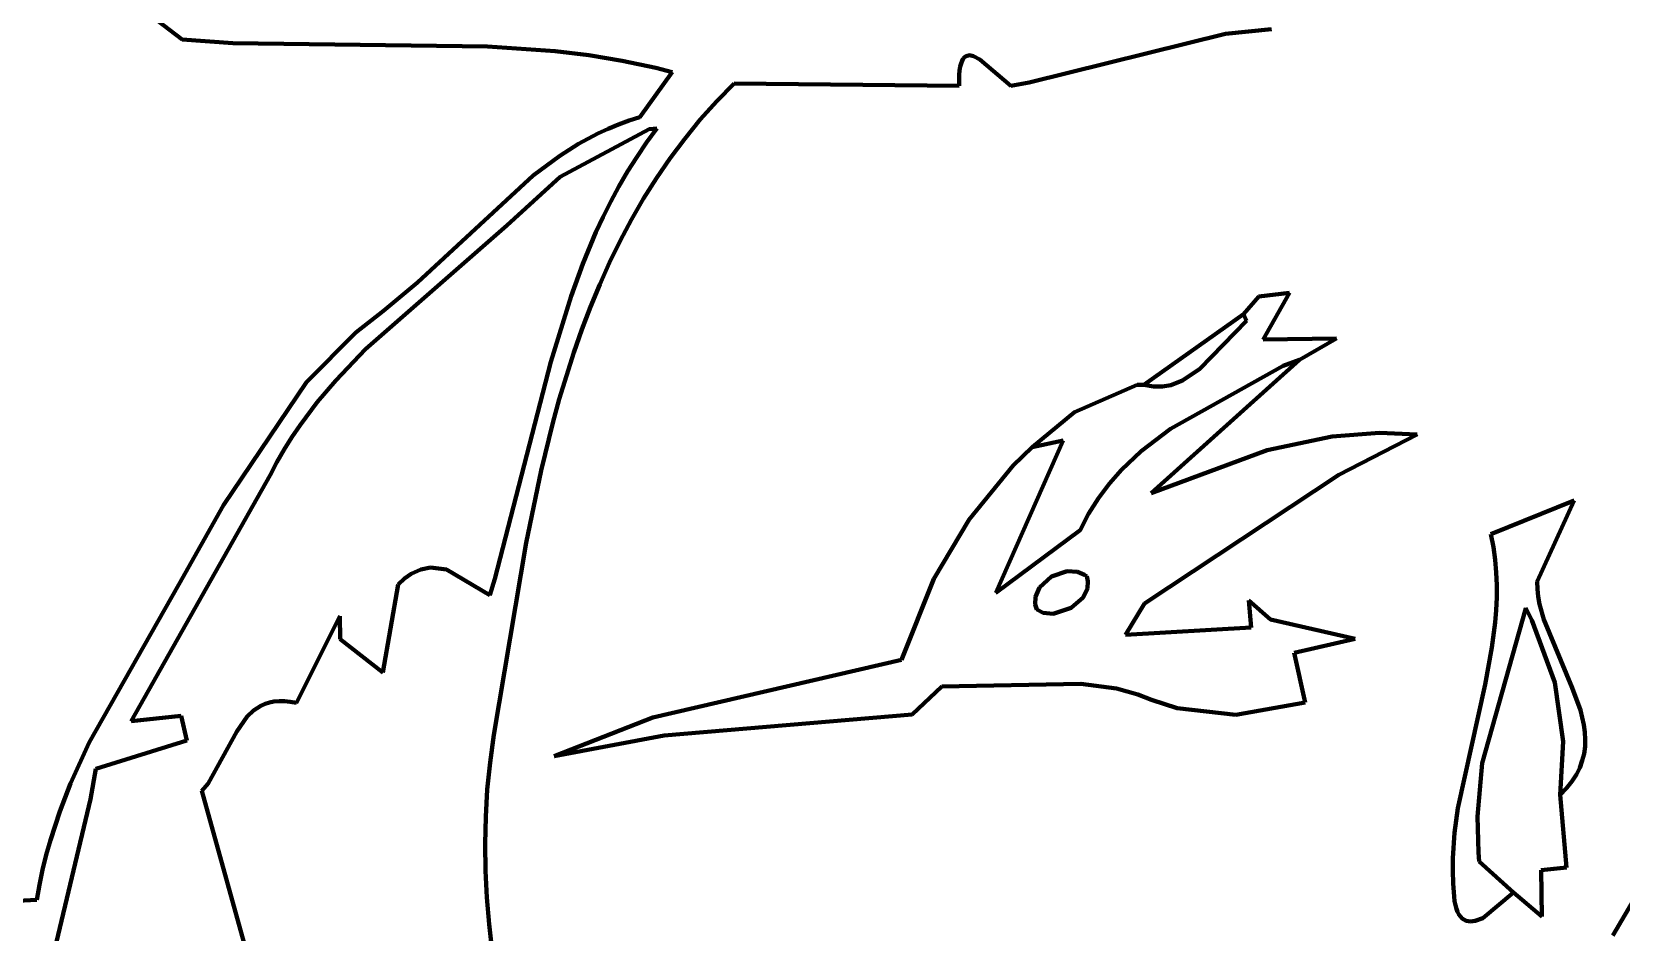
# Model space of a CAD drawing. Header units: millimetres. Extents: x 0 to 8.5, y 0 to 13.2.
# Drawn here: x 1.891 to 2.991, y 2.308 to 2.931 of the extents above; entities that cross this region are included whole.
import ezdxf

# ---------------------------------------------------------------- set-up
doc = ezdxf.new("R2010")
doc.units = ezdxf.units.MM
for name, color, linetype, lineweight in [('color#060606ff', 7, 'CONTINUOUS', 100), ('color#5c5c5cff', 7, 'CONTINUOUS', 100), ('color#aeaeaeff', 7, 'CONTINUOUS', 100), ('color#ffffffff', 7, 'CONTINUOUS', 100)]:
    doc.layers.add(name, color=color, linetype=linetype, lineweight=lineweight)

msp = doc.modelspace()

# ---------------------------------------------------------------- linework, layer by layer
at = {"layer": 'color#060606ff'}
for p, q in [((1.9949, 2.9256), (1.9686, 2.9457)), ((2.03, 2.9231), (1.9949, 2.9256)), ((2.7169, 2.9296), (2.5809, 2.8959)), ((2.7486, 2.9327), (2.7169, 2.9296)), ((2.2062, 2.9208), (2.03, 2.9231)), ((2.253, 2.9176), (2.2062, 2.9208)), ((2.2763, 2.9148), (2.253, 2.9176)), ((2.2995, 2.911), (2.2763, 2.9148)), ((2.5397, 2.9147), (2.5374, 2.9142)), ((2.5424, 2.9141), (2.5397, 2.9147)), ((2.3226, 2.9061), (2.2995, 2.911)), ((2.3341, 2.9031), (2.3226, 2.9061)), ((2.5329, 2.9043), (2.5326, 2.9012)), ((2.5333, 2.9069), (2.5329, 2.9043)), ((2.5339, 2.9091), (2.5333, 2.9069)), ((2.5346, 2.911), (2.5339, 2.9091)), ((2.5354, 2.9124), (2.5346, 2.911)), ((2.5363, 2.9134), (2.5354, 2.9124)), ((2.5374, 2.9142), (2.5363, 2.9134)), ((2.5469, 2.9117), (2.5424, 2.9141)), ((2.5684, 2.8936), (2.5469, 2.9117)), ((2.3117, 2.8718), (2.3341, 2.9031)), ((2.3769, 2.8953), (2.3648, 2.8829)), ((2.5326, 2.8935), (2.3769, 2.8953)), ((2.5326, 2.9012), (2.5325, 2.8976)), ((2.5325, 2.8976), (2.5326, 2.8935)), ((2.5809, 2.8959), (2.5684, 2.8936)), ((2.3648, 2.8829), (2.3534, 2.8702)), ((2.3042, 2.8695), (2.3117, 2.8718)), ((2.318, 2.8635), (2.2565, 2.8307)), ((2.2691, 2.8534), (2.2826, 2.8607)), ((2.2826, 2.8607), (2.2896, 2.8639)), ((2.2896, 2.8639), (2.2968, 2.8669)), ((2.2968, 2.8669), (2.3042, 2.8695)), ((2.3162, 2.8543), (2.3234, 2.864)), ((2.3234, 2.864), (2.318, 2.8635)), ((2.3534, 2.8702), (2.3427, 2.857)), ((2.2562, 2.8452), (2.2691, 2.8534)), ((2.3095, 2.8443), (2.3162, 2.8543)), ((2.3427, 2.857), (2.3326, 2.8435)), ((2.2378, 2.8314), (2.2562, 2.8452)), ((2.3031, 2.8342), (2.3095, 2.8443)), ((2.3326, 2.8435), (2.3231, 2.8296)), ((2.1579, 2.7574), (2.2378, 2.8314)), ((2.2565, 2.8307), (2.2197, 2.797)), ((2.2971, 2.8239), (2.3031, 2.8342)), ((2.3231, 2.8296), (2.3142, 2.8155)), ((2.2915, 2.8135), (2.2971, 2.8239)), ((2.3142, 2.8155), (2.3059, 2.801)), ((2.2862, 2.8029), (2.2915, 2.8135)), ((2.2197, 2.797), (2.1217, 2.7113)), ((2.2812, 2.7922), (2.2862, 2.8029)), ((2.3059, 2.801), (2.298, 2.7862)), ((2.2721, 2.7703), (2.2812, 2.7922)), ((2.298, 2.7862), (2.2907, 2.7712)), ((2.264, 2.7481), (2.2721, 2.7703)), ((2.2907, 2.7712), (2.2839, 2.756)), ((2.1342, 2.7379), (2.1579, 2.7574)), ((2.2839, 2.756), (2.2775, 2.7405)), ((2.2501, 2.7026), (2.264, 2.7481)), ((2.2775, 2.7405), (2.2715, 2.7248)), ((2.1151, 2.7228), (2.1342, 2.7379)), ((2.6603, 2.6865), (2.7293, 2.7356)), ((2.7313, 2.7309), (2.6991, 2.6978)), ((2.7293, 2.7356), (2.7313, 2.7309)), ((2.0811, 2.6885), (2.1151, 2.7228)), ((2.2715, 2.7248), (2.266, 2.7089)), ((2.1217, 2.7113), (2.1012, 2.6896)), ((2.266, 2.7089), (2.2608, 2.6929)), ((2.2113, 2.5524), (2.2501, 2.7026)), ((2.7681, 2.704), (2.6655, 2.6116)), ((2.6787, 2.6562), (2.7567, 2.6997)), ((2.6991, 2.6978), (2.687, 2.6895)), ((2.7567, 2.6997), (2.7681, 2.704)), ((2.0235, 2.6032), (2.0811, 2.6885)), ((2.1012, 2.6896), (2.0884, 2.6745)), ((2.2608, 2.6929), (2.2559, 2.6767)), ((2.667, 2.6854), (2.6603, 2.6865)), ((2.6732, 2.6854), (2.667, 2.6854)), ((2.679, 2.6864), (2.6732, 2.6854)), ((2.687, 2.6895), (2.679, 2.6864)), ((2.0884, 2.6745), (2.0765, 2.6586)), ((2.2559, 2.6767), (2.2514, 2.6604)), ((2.0765, 2.6586), (2.0709, 2.6503)), ((2.2514, 2.6604), (2.2433, 2.6274)), ((2.6585, 2.6407), (2.6787, 2.6562)), ((2.7456, 2.6415), (2.7906, 2.6508)), ((2.7906, 2.6508), (2.8233, 2.6533)), ((2.8495, 2.6523), (2.7952, 2.6244)), ((2.8233, 2.6533), (2.8495, 2.6523)), ((2.0656, 2.6418), (2.0605, 2.6331)), ((2.0709, 2.6503), (2.0656, 2.6418)), ((2.6046, 2.648), (2.5579, 2.5426)), ((2.57, 2.6307), (2.583, 2.6434)), ((2.583, 2.6434), (2.6046, 2.648)), ((2.6448, 2.6277), (2.6585, 2.6407)), ((2.6655, 2.6116), (2.7456, 2.6415)), ((2.0605, 2.6331), (2.0558, 2.6241)), ((2.5395, 2.5935), (2.57, 2.6307)), ((2.0558, 2.6241), (1.9597, 2.4538)), ((2.2433, 2.6274), (2.2329, 2.5773)), ((2.6289, 2.6082), (2.6365, 2.6182)), ((2.6365, 2.6182), (2.6448, 2.6277)), ((2.7952, 2.6244), (2.6608, 2.5352)), ((2.6221, 2.5974), (2.6289, 2.6082)), ((1.9926, 2.5485), (2.0235, 2.6032)), ((2.6163, 2.5859), (2.6221, 2.5974)), ((2.515, 2.5524), (2.5395, 2.5935)), ((2.5579, 2.5426), (2.6163, 2.5859)), ((2.2329, 2.5773), (2.2107, 2.4443)), ((2.1443, 2.5485), (2.1489, 2.5526)), ((2.1489, 2.5526), (2.1535, 2.5558)), ((2.1535, 2.5558), (2.1602, 2.5588)), ((2.1602, 2.5588), (2.1669, 2.5601)), ((2.1669, 2.5601), (2.1779, 2.5588)), ((2.1779, 2.5588), (2.2078, 2.5411)), ((2.2078, 2.5411), (2.2113, 2.5524)), ((2.4927, 2.4963), (2.515, 2.5524)), ((2.5964, 2.5539), (2.5882, 2.5464)), ((2.6072, 2.5576), (2.5964, 2.5539)), ((2.6144, 2.5572), (2.6072, 2.5576)), ((2.6193, 2.5552), (2.6144, 2.5572)), ((2.6208, 2.5542), (2.6193, 2.5552)), ((2.6217, 2.5507), (2.6208, 2.5542)), ((1.9306, 2.4391), (1.9926, 2.5485)), ((2.1337, 2.4874), (2.1443, 2.5485)), ((2.5882, 2.5464), (2.5853, 2.5399)), ((2.6184, 2.5395), (2.6214, 2.5457)), ((2.6214, 2.5457), (2.6217, 2.5507)), ((2.5853, 2.5399), (2.5852, 2.5346)), ((2.5852, 2.5346), (2.5862, 2.531)), ((2.5862, 2.531), (2.5907, 2.5288)), ((2.5977, 2.5281), (2.6101, 2.5322)), ((2.6101, 2.5322), (2.6184, 2.5395)), ((2.6608, 2.5352), (2.6476, 2.5136)), ((2.7347, 2.5186), (2.7329, 2.5374)), ((2.7329, 2.5374), (2.748, 2.5242)), ((2.8944, 2.4248), (2.9246, 2.532)), ((2.9246, 2.532), (2.9289, 2.5237)), ((2.0741, 2.4664), (2.1041, 2.5264)), ((2.1041, 2.5264), (2.1042, 2.5106)), ((2.5907, 2.5288), (2.5977, 2.5281)), ((2.6476, 2.5136), (2.7347, 2.5186)), ((2.748, 2.5242), (2.8065, 2.5108)), ((2.9289, 2.5237), (2.9447, 2.4805)), ((2.1042, 2.5106), (2.1337, 2.4874)), ((2.8065, 2.5108), (2.7644, 2.5012)), ((2.7644, 2.5012), (2.7719, 2.4668)), ((2.3206, 2.4564), (2.4927, 2.4963)), ((2.5205, 2.4777), (2.5, 2.4584)), ((2.6167, 2.4796), (2.5205, 2.4777)), ((2.6415, 2.4763), (2.6167, 2.4796)), ((2.6561, 2.4723), (2.6415, 2.4763)), ((2.9447, 2.4805), (2.9505, 2.4397)), ((2.0444, 2.4612), (2.0495, 2.4645)), ((2.0495, 2.4645), (2.0523, 2.4657)), ((2.0523, 2.4657), (2.0553, 2.4667)), ((2.0553, 2.4667), (2.0585, 2.4673)), ((2.0585, 2.4673), (2.062, 2.4676)), ((2.062, 2.4676), (2.0658, 2.4676)), ((2.0658, 2.4676), (2.0698, 2.4672)), ((2.0698, 2.4672), (2.0741, 2.4664)), ((2.6656, 2.4685), (2.6561, 2.4723)), ((2.6835, 2.4627), (2.6656, 2.4685)), ((2.7719, 2.4668), (2.7241, 2.4582)), ((1.9597, 2.4538), (1.9942, 2.4575)), ((1.9942, 2.4575), (1.9983, 2.4404)), ((2.0327, 2.4467), (2.04, 2.4571)), ((2.04, 2.4571), (2.0444, 2.4612)), ((2.2523, 2.4295), (2.3206, 2.4564)), ((2.5, 2.4584), (2.3285, 2.4438)), ((2.7241, 2.4582), (2.6835, 2.4627)), ((2.0129, 2.4106), (2.0327, 2.4467)), ((2.2107, 2.4443), (2.208, 2.4253)), ((2.3285, 2.4438), (2.2523, 2.4295)), ((1.9177, 2.4107), (1.9306, 2.4391)), ((1.9983, 2.4404), (1.9352, 2.4207)), ((2.9505, 2.4397), (2.9483, 2.4028)), ((1.9352, 2.4207), (1.9315, 2.3997)), ((2.208, 2.4253), (2.2061, 2.4064)), ((2.8911, 2.3878), (2.8944, 2.4248)), ((1.9103, 2.3912), (1.9177, 2.4107)), ((2.0086, 2.4056), (2.0129, 2.4106)), ((1.9315, 2.3997), (1.9069, 2.2962)), ((2.0783, 2.1536), (2.0086, 2.4056)), ((2.2061, 2.4064), (2.205, 2.3876)), ((2.9483, 2.4028), (2.9527, 2.3526)), ((1.9038, 2.3714), (1.9103, 2.3912)), ((2.205, 2.3876), (2.2046, 2.3689)), ((2.8918, 2.3629), (2.8911, 2.3878)), ((1.9009, 2.3612), (1.9038, 2.3714)), ((2.2046, 2.3689), (2.2049, 2.3503)), ((2.9848, 2.3054), (3.0216, 2.3684)), ((1.8984, 2.351), (1.9009, 2.3612)), ((2.8924, 2.3566), (2.8918, 2.3629)), ((2.9162, 2.3352), (2.8924, 2.3566)), ((1.8962, 2.3406), (1.8984, 2.351)), ((2.2049, 2.3503), (2.2058, 2.3317)), ((2.9527, 2.3526), (2.9352, 2.3507)), ((2.9352, 2.3507), (2.9357, 2.3186)), ((1.8944, 2.3301), (1.8962, 2.3406)), ((2.2058, 2.3317), (2.2074, 2.3132)), ((2.9357, 2.3186), (2.9162, 2.3352)), ((1.8603, 2.3284), (1.8944, 2.3301)), ((2.2074, 2.3132), (2.2094, 2.2947))]:
    msp.add_line(p, q, dxfattribs=at)
at = {"layer": 'color#5c5c5cff'}
for p, q in [((2.5882, 2.5464), (2.5964, 2.5539)), ((2.5964, 2.5539), (2.6072, 2.5576)), ((2.6072, 2.5576), (2.6144, 2.5572)), ((2.6144, 2.5572), (2.6193, 2.5552)), ((2.6193, 2.5552), (2.6208, 2.5542)), ((2.6208, 2.5542), (2.6217, 2.5507)), ((2.5853, 2.5399), (2.5882, 2.5464)), ((2.6214, 2.5457), (2.6184, 2.5395)), ((2.6217, 2.5507), (2.6214, 2.5457)), ((2.5852, 2.5346), (2.5853, 2.5399)), ((2.5862, 2.531), (2.5852, 2.5346)), ((2.5907, 2.5288), (2.5862, 2.531)), ((2.6101, 2.5322), (2.5977, 2.5281)), ((2.6184, 2.5395), (2.6101, 2.5322)), ((2.5977, 2.5281), (2.5907, 2.5288))]:
    msp.add_line(p, q, dxfattribs=at)
at = {"layer": 'color#aeaeaeff'}
for p, q in [((2.7398, 2.7478), (2.7611, 2.7504)), ((2.7611, 2.7504), (2.743, 2.718)), ((2.7293, 2.7356), (2.7398, 2.7478)), ((2.6991, 2.6978), (2.7313, 2.7309)), ((2.7313, 2.7309), (2.7293, 2.7356)), ((2.743, 2.718), (2.7936, 2.7186)), ((2.7936, 2.7186), (2.7681, 2.704)), ((2.7567, 2.6997), (2.6787, 2.6562)), ((2.687, 2.6895), (2.6991, 2.6978)), ((2.7681, 2.704), (2.7567, 2.6997)), ((2.6124, 2.6678), (2.6558, 2.6865)), ((2.6558, 2.6865), (2.6603, 2.6865)), ((2.6603, 2.6865), (2.667, 2.6854)), ((2.667, 2.6854), (2.6732, 2.6854)), ((2.6732, 2.6854), (2.679, 2.6864)), ((2.679, 2.6864), (2.687, 2.6895)), ((2.583, 2.6434), (2.6124, 2.6678)), ((2.6787, 2.6562), (2.6585, 2.6407)), ((2.5579, 2.5426), (2.6046, 2.648)), ((2.6046, 2.648), (2.583, 2.6434)), ((2.6585, 2.6407), (2.6448, 2.6277)), ((2.6365, 2.6182), (2.6289, 2.6082)), ((2.6448, 2.6277), (2.6365, 2.6182)), ((2.6289, 2.6082), (2.6221, 2.5974)), ((2.9005, 2.5832), (2.9581, 2.6066)), ((2.9581, 2.6066), (2.9324, 2.5505)), ((2.6221, 2.5974), (2.6163, 2.5859)), ((2.6163, 2.5859), (2.5579, 2.5426)), ((2.9022, 2.5743), (2.9005, 2.5832)), ((2.9034, 2.5655), (2.9022, 2.5743)), ((2.9042, 2.5567), (2.9034, 2.5655)), ((2.9045, 2.548), (2.9042, 2.5567)), ((2.9045, 2.5393), (2.9045, 2.548)), ((2.9324, 2.5505), (2.9326, 2.5452)), ((2.9326, 2.5452), (2.9332, 2.54)), ((2.9246, 2.532), (2.8944, 2.4248)), ((2.9034, 2.522), (2.9041, 2.5306)), ((2.9041, 2.5306), (2.9045, 2.5393)), ((2.9289, 2.5237), (2.9246, 2.532)), ((2.9332, 2.54), (2.9342, 2.5347)), ((2.9342, 2.5347), (2.937, 2.5241)), ((2.9012, 2.5048), (2.9034, 2.522)), ((2.9447, 2.4805), (2.9289, 2.5237)), ((2.937, 2.5241), (2.9568, 2.4768)), ((2.8964, 2.4791), (2.9012, 2.5048)), ((2.8776, 2.3936), (2.8964, 2.4791)), ((2.9505, 2.4397), (2.9447, 2.4805)), ((2.9568, 2.4768), (2.9624, 2.4614)), ((2.9624, 2.4614), (2.9637, 2.4563)), ((2.9637, 2.4563), (2.9648, 2.4512)), ((2.9648, 2.4512), (2.9654, 2.4462)), ((2.9654, 2.4462), (2.9657, 2.4412)), ((2.9483, 2.4028), (2.9505, 2.4397)), ((2.9649, 2.4313), (2.9637, 2.4265)), ((2.9656, 2.4363), (2.9649, 2.4313)), ((2.9657, 2.4412), (2.9656, 2.4363)), ((2.8944, 2.4248), (2.8911, 2.3878)), ((2.9619, 2.4216), (2.9596, 2.4169)), ((2.9637, 2.4265), (2.9619, 2.4216)), ((2.9565, 2.4121), (2.9528, 2.4074)), ((2.9596, 2.4169), (2.9565, 2.4121)), ((2.9528, 2.4074), (2.9483, 2.4028)), ((2.8754, 2.3764), (2.8776, 2.3936)), ((2.8911, 2.3878), (2.8918, 2.3629)), ((2.8742, 2.359), (2.8754, 2.3764)), ((2.8741, 2.3502), (2.8742, 2.359)), ((2.8918, 2.3629), (2.8924, 2.3566)), ((2.8924, 2.3566), (2.9162, 2.3352)), ((2.8744, 2.3414), (2.8741, 2.3502)), ((2.8751, 2.3325), (2.8744, 2.3414)), ((2.8754, 2.3293), (2.8751, 2.3325)), ((2.9162, 2.3352), (2.8948, 2.3175)), ((2.876, 2.3264), (2.8754, 2.3293)), ((2.8766, 2.3239), (2.876, 2.3264)), ((2.8774, 2.3218), (2.8766, 2.3239)), ((2.8784, 2.32), (2.8774, 2.3218)), ((2.8795, 2.3185), (2.8784, 2.32)), ((2.8807, 2.3173), (2.8795, 2.3185)), ((2.8833, 2.3157), (2.8807, 2.3173)), ((2.8863, 2.3152), (2.8833, 2.3157)), ((2.8896, 2.3155), (2.8863, 2.3152)), ((2.8948, 2.3175), (2.8896, 2.3155))]:
    msp.add_line(p, q, dxfattribs=at)
at = {"layer": 'color#ffffffff'}
for p, q in [((1.9686, 2.9457), (1.9949, 2.9256)), ((1.9949, 2.9256), (2.03, 2.9231)), ((2.5809, 2.8959), (2.7169, 2.9296)), ((2.7169, 2.9296), (2.7486, 2.9327)), ((2.03, 2.9231), (2.2062, 2.9208)), ((2.2062, 2.9208), (2.253, 2.9176)), ((2.253, 2.9176), (2.2763, 2.9148)), ((2.2763, 2.9148), (2.2995, 2.911)), ((2.5374, 2.9142), (2.5397, 2.9147)), ((2.5397, 2.9147), (2.5424, 2.9141)), ((2.2995, 2.911), (2.3226, 2.9061)), ((2.3226, 2.9061), (2.3341, 2.9031)), ((2.5326, 2.9012), (2.5329, 2.9043)), ((2.5329, 2.9043), (2.5333, 2.9069)), ((2.5333, 2.9069), (2.5339, 2.9091)), ((2.5339, 2.9091), (2.5346, 2.911)), ((2.5346, 2.911), (2.5354, 2.9124)), ((2.5354, 2.9124), (2.5363, 2.9134)), ((2.5363, 2.9134), (2.5374, 2.9142)), ((2.5424, 2.9141), (2.5469, 2.9117)), ((2.5469, 2.9117), (2.5684, 2.8936)), ((2.3341, 2.9031), (2.3117, 2.8718)), ((2.3648, 2.8829), (2.3769, 2.8953)), ((2.3769, 2.8953), (2.5326, 2.8935)), ((2.5325, 2.8976), (2.5326, 2.9012)), ((2.5326, 2.8935), (2.5325, 2.8976)), ((2.5684, 2.8936), (2.5809, 2.8959)), ((2.3534, 2.8702), (2.3648, 2.8829)), ((2.3117, 2.8718), (2.3042, 2.8695)), ((2.2565, 2.8307), (2.318, 2.8635)), ((2.2826, 2.8607), (2.2691, 2.8534)), ((2.2896, 2.8639), (2.2826, 2.8607)), ((2.2968, 2.8669), (2.2896, 2.8639)), ((2.3042, 2.8695), (2.2968, 2.8669)), ((2.3234, 2.864), (2.3162, 2.8543)), ((2.318, 2.8635), (2.3234, 2.864)), ((2.3427, 2.857), (2.3534, 2.8702)), ((2.2691, 2.8534), (2.2562, 2.8452)), ((2.3162, 2.8543), (2.3095, 2.8443)), ((2.3326, 2.8435), (2.3427, 2.857)), ((2.2562, 2.8452), (2.2378, 2.8314)), ((2.3095, 2.8443), (2.3031, 2.8342)), ((2.3231, 2.8296), (2.3326, 2.8435)), ((2.2378, 2.8314), (2.1579, 2.7574)), ((2.2197, 2.797), (2.2565, 2.8307)), ((2.3031, 2.8342), (2.2971, 2.8239)), ((2.3142, 2.8155), (2.3231, 2.8296)), ((2.2971, 2.8239), (2.2915, 2.8135)), ((2.3059, 2.801), (2.3142, 2.8155)), ((2.2915, 2.8135), (2.2862, 2.8029)), ((2.1217, 2.7113), (2.2197, 2.797)), ((2.2862, 2.8029), (2.2812, 2.7922)), ((2.298, 2.7862), (2.3059, 2.801)), ((2.2812, 2.7922), (2.2721, 2.7703)), ((2.2907, 2.7712), (2.298, 2.7862)), ((2.2721, 2.7703), (2.264, 2.7481)), ((2.2839, 2.756), (2.2907, 2.7712)), ((2.1579, 2.7574), (2.1342, 2.7379)), ((2.2775, 2.7405), (2.2839, 2.756)), ((2.7611, 2.7504), (2.7398, 2.7478)), ((2.743, 2.718), (2.7611, 2.7504)), ((2.264, 2.7481), (2.2501, 2.7026)), ((2.2715, 2.7248), (2.2775, 2.7405)), ((2.7398, 2.7478), (2.7293, 2.7356)), ((2.1342, 2.7379), (2.1151, 2.7228)), ((2.7293, 2.7356), (2.6603, 2.6865)), ((2.1151, 2.7228), (2.0811, 2.6885)), ((2.266, 2.7089), (2.2715, 2.7248)), ((2.7936, 2.7186), (2.743, 2.718)), ((2.7681, 2.704), (2.7936, 2.7186)), ((2.1012, 2.6896), (2.1217, 2.7113)), ((2.2608, 2.6929), (2.266, 2.7089)), ((2.2501, 2.7026), (2.2113, 2.5524)), ((2.6655, 2.6116), (2.7681, 2.704)), ((2.0811, 2.6885), (2.0235, 2.6032)), ((2.0884, 2.6745), (2.1012, 2.6896)), ((2.2559, 2.6767), (2.2608, 2.6929)), ((2.6558, 2.6865), (2.6124, 2.6678)), ((2.6603, 2.6865), (2.6558, 2.6865)), ((2.0765, 2.6586), (2.0884, 2.6745)), ((2.2514, 2.6604), (2.2559, 2.6767)), ((2.6124, 2.6678), (2.583, 2.6434)), ((2.0709, 2.6503), (2.0765, 2.6586)), ((2.2433, 2.6274), (2.2514, 2.6604)), ((2.7906, 2.6508), (2.7456, 2.6415)), ((2.8233, 2.6533), (2.7906, 2.6508)), ((2.7952, 2.6244), (2.8495, 2.6523)), ((2.8495, 2.6523), (2.8233, 2.6533)), ((2.0605, 2.6331), (2.0656, 2.6418)), ((2.0656, 2.6418), (2.0709, 2.6503)), ((2.583, 2.6434), (2.57, 2.6307)), ((2.7456, 2.6415), (2.6655, 2.6116)), ((2.0558, 2.6241), (2.0605, 2.6331)), ((2.57, 2.6307), (2.5395, 2.5935)), ((1.9597, 2.4538), (2.0558, 2.6241)), ((2.2329, 2.5773), (2.2433, 2.6274)), ((2.6608, 2.5352), (2.7952, 2.6244)), ((2.9581, 2.6066), (2.9005, 2.5832)), ((2.9324, 2.5505), (2.9581, 2.6066)), ((2.0235, 2.6032), (1.9926, 2.5485)), ((2.5395, 2.5935), (2.515, 2.5524)), ((2.2107, 2.4443), (2.2329, 2.5773)), ((2.9005, 2.5832), (2.9022, 2.5743)), ((2.9022, 2.5743), (2.9034, 2.5655)), ((2.9034, 2.5655), (2.9042, 2.5567)), ((2.1489, 2.5526), (2.1443, 2.5485)), ((2.1535, 2.5558), (2.1489, 2.5526)), ((2.1602, 2.5588), (2.1535, 2.5558)), ((2.1669, 2.5601), (2.1602, 2.5588)), ((2.1779, 2.5588), (2.1669, 2.5601)), ((2.2078, 2.5411), (2.1779, 2.5588)), ((2.2113, 2.5524), (2.2078, 2.5411)), ((2.515, 2.5524), (2.4927, 2.4963)), ((2.9042, 2.5567), (2.9045, 2.548)), ((1.9926, 2.5485), (1.9306, 2.4391)), ((2.1443, 2.5485), (2.1337, 2.4874)), ((2.9045, 2.548), (2.9045, 2.5393)), ((2.9326, 2.5452), (2.9324, 2.5505)), ((2.9332, 2.54), (2.9326, 2.5452)), ((2.6476, 2.5136), (2.6608, 2.5352)), ((2.748, 2.5242), (2.7329, 2.5374)), ((2.7329, 2.5374), (2.7347, 2.5186)), ((2.9041, 2.5306), (2.9034, 2.522)), ((2.9045, 2.5393), (2.9041, 2.5306)), ((2.9342, 2.5347), (2.9332, 2.54)), ((2.937, 2.5241), (2.9342, 2.5347)), ((2.1041, 2.5264), (2.0741, 2.4664)), ((2.1042, 2.5106), (2.1041, 2.5264)), ((2.7347, 2.5186), (2.6476, 2.5136)), ((2.8065, 2.5108), (2.748, 2.5242)), ((2.9034, 2.522), (2.9012, 2.5048)), ((2.9568, 2.4768), (2.937, 2.5241)), ((2.1337, 2.4874), (2.1042, 2.5106)), ((2.7644, 2.5012), (2.8065, 2.5108)), ((2.7719, 2.4668), (2.7644, 2.5012)), ((2.9012, 2.5048), (2.8964, 2.4791)), ((2.4927, 2.4963), (2.3206, 2.4564)), ((2.5, 2.4584), (2.5205, 2.4777)), ((2.5205, 2.4777), (2.6167, 2.4796)), ((2.6167, 2.4796), (2.6415, 2.4763)), ((2.6415, 2.4763), (2.6561, 2.4723)), ((2.8964, 2.4791), (2.8776, 2.3936)), ((2.9624, 2.4614), (2.9568, 2.4768)), ((2.0495, 2.4645), (2.0444, 2.4612)), ((2.0523, 2.4657), (2.0495, 2.4645)), ((2.0553, 2.4667), (2.0523, 2.4657)), ((2.0585, 2.4673), (2.0553, 2.4667)), ((2.062, 2.4676), (2.0585, 2.4673)), ((2.0658, 2.4676), (2.062, 2.4676)), ((2.0698, 2.4672), (2.0658, 2.4676)), ((2.0741, 2.4664), (2.0698, 2.4672)), ((2.6561, 2.4723), (2.6656, 2.4685)), ((2.6656, 2.4685), (2.6835, 2.4627)), ((2.7241, 2.4582), (2.7719, 2.4668)), ((1.9942, 2.4575), (1.9597, 2.4538)), ((1.9983, 2.4404), (1.9942, 2.4575)), ((2.04, 2.4571), (2.0327, 2.4467)), ((2.0444, 2.4612), (2.04, 2.4571)), ((2.3206, 2.4564), (2.2523, 2.4295)), ((2.3285, 2.4438), (2.5, 2.4584)), ((2.6835, 2.4627), (2.7241, 2.4582)), ((2.9637, 2.4563), (2.9624, 2.4614)), ((2.9648, 2.4512), (2.9637, 2.4563)), ((2.0327, 2.4467), (2.0129, 2.4106)), ((2.208, 2.4253), (2.2107, 2.4443)), ((2.2523, 2.4295), (2.3285, 2.4438)), ((2.9654, 2.4462), (2.9648, 2.4512)), ((2.9657, 2.4412), (2.9654, 2.4462)), ((1.9306, 2.4391), (1.9177, 2.4107)), ((1.9352, 2.4207), (1.9983, 2.4404)), ((2.9637, 2.4265), (2.9649, 2.4313)), ((2.9649, 2.4313), (2.9656, 2.4363)), ((2.9656, 2.4363), (2.9657, 2.4412)), ((1.9315, 2.3997), (1.9352, 2.4207)), ((2.2061, 2.4064), (2.208, 2.4253)), ((2.9596, 2.4169), (2.9619, 2.4216)), ((2.9619, 2.4216), (2.9637, 2.4265)), ((1.9177, 2.4107), (1.9103, 2.3912)), ((2.0129, 2.4106), (2.0086, 2.4056)), ((2.9528, 2.4074), (2.9565, 2.4121)), ((2.9565, 2.4121), (2.9596, 2.4169)), ((1.9069, 2.2962), (1.9315, 2.3997)), ((2.0086, 2.4056), (2.0783, 2.1536)), ((2.205, 2.3876), (2.2061, 2.4064)), ((2.9483, 2.4028), (2.9528, 2.4074)), ((2.9527, 2.3526), (2.9483, 2.4028)), ((1.9103, 2.3912), (1.9038, 2.3714)), ((2.2046, 2.3689), (2.205, 2.3876)), ((2.8776, 2.3936), (2.8754, 2.3764)), ((2.8754, 2.3764), (2.8742, 2.359)), ((1.9038, 2.3714), (1.9009, 2.3612)), ((2.2049, 2.3503), (2.2046, 2.3689)), ((3.0216, 2.3684), (2.9848, 2.3054)), ((1.9009, 2.3612), (1.8984, 2.351)), ((2.8742, 2.359), (2.8741, 2.3502)), ((1.8984, 2.351), (1.8962, 2.3406)), ((2.2058, 2.3317), (2.2049, 2.3503)), ((2.8741, 2.3502), (2.8744, 2.3414)), ((2.9352, 2.3507), (2.9527, 2.3526)), ((2.9357, 2.3186), (2.9352, 2.3507)), ((1.8962, 2.3406), (1.8944, 2.3301)), ((2.2074, 2.3132), (2.2058, 2.3317)), ((2.8744, 2.3414), (2.8751, 2.3325)), ((2.8751, 2.3325), (2.8754, 2.3293)), ((2.8948, 2.3175), (2.9162, 2.3352)), ((2.9162, 2.3352), (2.9357, 2.3186)), ((1.8944, 2.3301), (1.8603, 2.3284)), ((2.8754, 2.3293), (2.876, 2.3264)), ((2.876, 2.3264), (2.8766, 2.3239)), ((2.8766, 2.3239), (2.8774, 2.3218)), ((2.8774, 2.3218), (2.8784, 2.32)), ((2.2094, 2.2947), (2.2074, 2.3132)), ((2.8784, 2.32), (2.8795, 2.3185)), ((2.8795, 2.3185), (2.8807, 2.3173)), ((2.8807, 2.3173), (2.8833, 2.3157)), ((2.8833, 2.3157), (2.8863, 2.3152)), ((2.8863, 2.3152), (2.8896, 2.3155)), ((2.8896, 2.3155), (2.8948, 2.3175))]:
    msp.add_line(p, q, dxfattribs=at)

doc.saveas('drawing.dxf')
